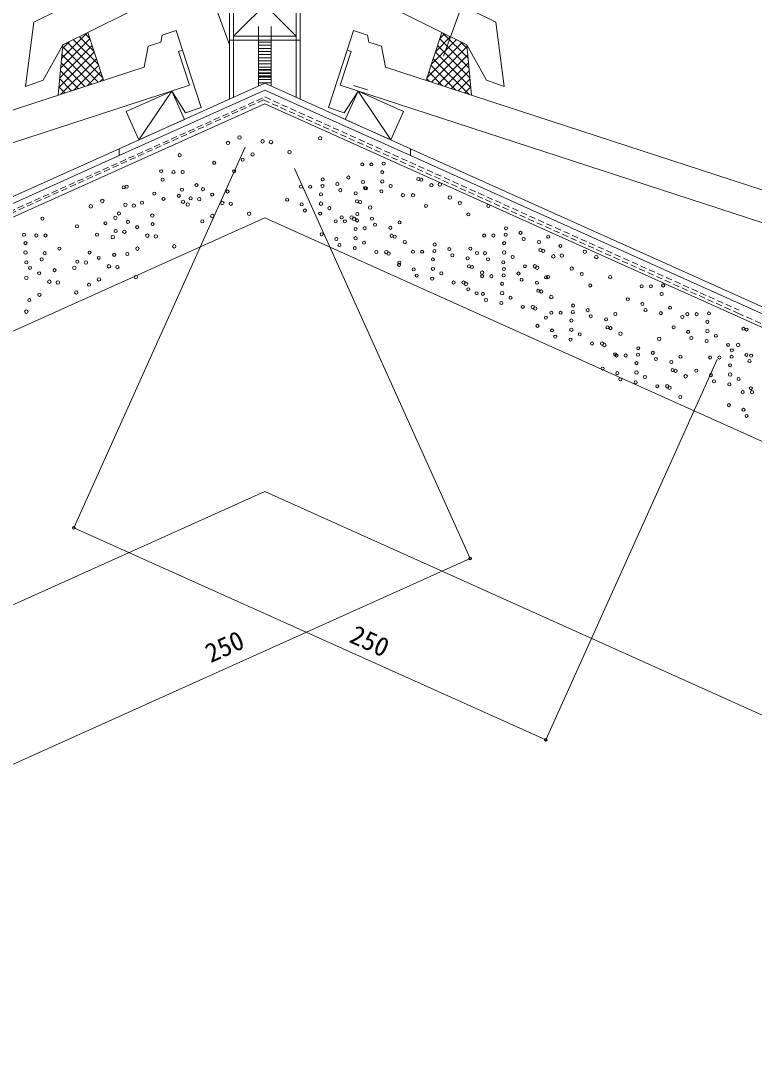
# Model space of a CAD drawing. Units: millimetres, scale not verified. Extents: x -198 to 202, y -140 to 130.
# Drawn here: x -29.1 to 41.4, y -61.1 to 39 of the extents above; entities that cross this region are included whole.
import ezdxf
from ezdxf.enums import TextEntityAlignment as Align

# ---------------------------------------------------------------- set-up
doc = ezdxf.new("R2010")
doc.units = ezdxf.units.MM
doc.header["$LTSCALE"] = 0.5
doc.header["$PDMODE"] = 32
doc.header["$PDSIZE"] = 0.25
doc.linetypes.add('DASHED1', pattern=[1.8, 1.2, -0.6])
for name, color, linetype, lineweight in [('1-0', 7, 'Continuous', 18), ('1-1', 7, 'Continuous', 18), ('1-2', 3, 'Continuous', 18), ('1-3', 7, 'Continuous', 18)]:
    doc.layers.add(name, color=color, linetype=linetype, lineweight=lineweight)
doc.styles.add('ＭＳ ゴシック', font='')
doc.styles.get('ＭＳ ゴシック').set_extended_font_data('MS Gothic')

msp = doc.modelspace()

# ---------------------------------------------------------------- linework, layer by layer
at = {"layer": '1-0', "color": 3}
for p, q in [((-6.5506, 49.519), (-27.8757, 38.9205)), ((-4.8008, 49.519), (16.5243, 38.9205)), ((-5.6757, 46.386), (-25.0794, 36.7223)), ((13.7281, 36.7223), (-5.6757, 46.386)), ((-27.8757, 38.9205), (-28.6757, 32.7205)), ((-28.6757, 32.7205), (-27.8757, 38.9205)), ((-15.5442, 37.6731), (-14.2132, 38.1073)), ((2.8618, 38.1073), (4.1928, 37.6731)), ((17.3243, 32.7205), (16.5243, 38.9205)), ((15.6273, 33.3205), (13.7281, 36.7223)), ((17.3243, 32.7205), (15.6273, 33.3205))]:
    msp.add_line(p, q, dxfattribs=at)
at = {"layer": '1-0'}
for p, q in [((-25.295, 34.508), (-22.4977, 37.3052)), ((-25.2035, 35.448), (-22.7879, 37.8635)), ((-24.0699, 37.2251), (-21.6716, 34.8267)), ((-23.5035, 37.5072), (-22.0958, 36.0995)), ((-22.9371, 37.7893), (-22.5201, 37.3723)), ((-22.6987, 37.908), (-21.1722, 33.3286)), ((11.3473, 37.908), (9.8209, 33.3286)), ((12.7186, 37.2251), (10.3202, 34.8267)), ((12.1522, 37.5072), (10.7445, 36.0995)), ((13.9436, 34.508), (11.1464, 37.3052)), ((11.5857, 37.7893), (11.1687, 37.3723)), ((13.8521, 35.448), (11.4366, 37.8635)), ((-25.0794, 36.7223), (-25.5503, 31.8851)), ((-25.3865, 33.5679), (-22.2856, 36.6688)), ((-25.112, 36.388), (-24.4783, 37.0217)), ((-25.0958, 36.5539), (-21.687, 33.1452)), ((-24.6364, 36.943), (-21.2473, 33.5539)), ((13.285, 36.943), (9.896, 33.5539)), ((13.7445, 36.5539), (10.3357, 33.1452)), ((14.0351, 33.5679), (10.9343, 36.6688)), ((13.7606, 36.388), (13.127, 37.0217)), ((13.7281, 36.7223), (14.1989, 31.8851)), ((-25.478, 32.6279), (-22.0735, 36.0324)), ((-25.286, 31.9713), (-21.8613, 35.396)), ((-25.1711, 35.7807), (-22.3269, 32.9365)), ((13.9347, 31.9713), (10.51, 35.396)), ((14.1266, 32.6279), (10.7221, 36.0324)), ((13.8197, 35.7807), (10.9755, 32.9365)), ((-25.3216, 34.2342), (-23.6066, 32.5191)), ((-25.2464, 35.0074), (-22.9667, 32.7278)), ((-24.0268, 32.382), (-21.6492, 34.7596)), ((-22.7676, 32.7927), (-21.4371, 34.1232)), ((11.4162, 32.7927), (10.0857, 34.1232)), ((12.6755, 32.382), (10.2979, 34.7596)), ((13.895, 35.0074), (11.6154, 32.7278)), ((13.9703, 34.2342), (12.2552, 32.5191)), ((-25.3969, 33.4609), (-24.2464, 32.3104)), ((-21.5083, 33.2034), (-21.2249, 33.4868)), ((10.157, 33.2034), (9.8736, 33.4868)), ((14.0456, 33.4609), (12.895, 32.3104)), ((-25.4722, 32.6877), (-24.8862, 32.1017)), ((-5.6757, 32.3731), (-5.6757, 32.3731)), ((-5.6757, 32.3731), (-5.6757, 32.3731)), ((14.1208, 32.6877), (13.5349, 32.1017)), ((-187.8448, -50.9189), (-5.6757, 31.0572)), ((-25.5474, 31.9144), (-25.526, 31.893)), ((176.4934, -50.9189), (-5.6757, 31.0572)), ((14.1961, 31.9144), (14.1747, 31.893)), ((-187.8448, -48.9451), (-19.6757, 26.731)), ((-187.8448, -49.603), (-19.6757, 26.0731)), ((176.4934, -48.9451), (8.3243, 26.731)), ((176.4934, -49.603), (8.3243, 26.0731)), ((-183.7411, -60.0381), (-5.6757, 20.0913)), ((172.3898, -60.0381), (-5.6757, 20.0913)), ((-173.8924, -81.9243), (-5.6757, -6.2268)), ((38.8524, -26.2644), (-5.6757, -6.2268))]:
    msp.add_line(p, q, dxfattribs=at)
at = {"layer": '1-0', "linetype": 'DASHED1'}
msp.add_line((-5.7988, 31.4416), (-51.3948, 10.9233), dxfattribs=at)
at = {"layer": '1-0', "color": 3}
msp.add_lwpolyline([(-28.6757, 32.7205), (-26.9786, 33.3205), (-25.0794, 36.7223)], dxfattribs=at)
at = {"layer": '1-0', "linetype": 'DASHED1'}
for points in [[(-187.8448, -50.261), (-5.6757, 31.7151), (39.9204, 11.1969)], [(-5.7988, 31.4416), (39.7973, 10.9233), (176.3162, -50.5102)]]:
    msp.add_lwpolyline(points, dxfattribs=at)
at = {"layer": '1-0'}
msp.add_lwpolyline([(162.541, -81.9243), (40.4339, -26.9761), (38.8524, -26.2644)], dxfattribs=at)
for centre, radius in [((-9.2158, 27.3004), 0.1651), ((-8.1082, 27.8173), 0.1651), ((-5.8932, 27.4481), 0.1651), ((-5.0809, 27.3742), 0.1651), ((-0.3554, 27.7434), 0.1651), ((-13.8675, 26.119), 0.1477), ((-6.853, 26.1929), 0.1651), ((-3.3089, 26.4144), 0.1651), ((-10.5449, 25.3807), 0.1477), ((-7.8129, 25.676), 0.1477), ((3.6859, 25.2272), 0.1477), ((4.572, 25.2272), 0.1477), ((5.7533, 25.301), 0.1477), ((-15.6396, 24.5684), 0.1477), ((-14.4582, 24.4946), 0.1477), ((-13.5722, 24.4946), 0.1477), ((-8.6251, 24.5684), 0.1477), ((2.3569, 23.9719), 0.1477), ((5.6057, 24.4888), 0.1477), ((-19.2576, 23.0179), 0.1477), ((-18.9622, 23.0917), 0.1477), ((-15.4919, 23.7562), 0.1477), ((-12.2431, 23.2394), 0.1477), ((-2.2026, 23.0859), 0.1477), ((-1.3166, 23.0859), 0.1477), ((-0.1352, 23.1597), 0.1477), ((-0.1131, 23.7841), 0.1477), ((1.2898, 23.3411), 0.1477), ((3.7598, 23.5289), 0.1477), ((3.9479, 22.9719), 0.1477), ((4.0551, 22.9382), 0.1477), ((5.6085, 23.5923), 0.1651), ((6.4179, 23.1597), 0.1477), ((9.076, 23.8243), 0.1477), ((9.3714, 23.7504), 0.1477), ((10.334, 23.2231), 0.1651), ((11.1462, 23.297), 0.1651), ((-16.3041, 22.4272), 0.1477), ((-15.4181, 21.9103), 0.1477), ((-13.9414, 22.2057), 0.1477), ((-13.646, 22.7964), 0.1477), ((-12.8085, 21.9606), 0.1477), ((-11.9776, 21.888), 0.1651), ((-11.6271, 22.8467), 0.1477), ((-10.7411, 22.3298), 0.1477), ((-9.2643, 22.6252), 0.1477), ((-0.2829, 22.3475), 0.1477), ((1.5851, 22.7504), 0.1477), ((3.0618, 22.455), 0.1477), ((5.5318, 22.6429), 0.1477), ((7.5993, 22.2737), 0.1477), ((8.5619, 22.2633), 0.1651), ((12.1061, 22.0418), 0.1651), ((-22.4017, 21.1958), 0.1651), ((-21.2941, 21.7127), 0.1651), ((-19.079, 21.3435), 0.1651), ((-18.2668, 21.2697), 0.1651), ((-17.4855, 21.5411), 0.1477), ((-13.5413, 21.6389), 0.1651), ((-13.0852, 21.3711), 0.1651), ((-9.7625, 21.5188), 0.1651), ((-8.9503, 21.445), 0.1651), ((-3.5317, 21.8306), 0.1477), ((-2.1288, 21.3876), 0.1477), ((-0.2801, 21.451), 0.1651), ((0.5293, 21.0184), 0.1477), ((3.1875, 21.683), 0.1477), ((3.4828, 21.6091), 0.1477), ((4.4455, 21.0818), 0.1651), ((9.8144, 21.24), 0.1477), ((13.066, 21.5249), 0.1477), ((15.7979, 21.2296), 0.1477), ((-27.0534, 20.0144), 0.1477), ((-20.0389, 20.0883), 0.1651), ((-19.7006, 20.5074), 0.1477), ((-16.4947, 20.3098), 0.1651), ((-10.7224, 20.2636), 0.1651), ((-7.1782, 20.4851), 0.1651), ((-1.8334, 20.7969), 0.1477), ((-0.3567, 20.5016), 0.1477), ((1.7107, 20.1324), 0.1477), ((2.6734, 20.122), 0.1651), ((2.8943, 19.9859), 0.1651), ((3.2131, 20.4579), 0.1477), ((4.616, 20.0149), 0.1477), ((13.8782, 20.4173), 0.1477), ((-23.7307, 19.2761), 0.1477), ((-20.9988, 19.5714), 0.1477), ((-18.8305, 19.7067), 0.1477), ((-17.9444, 19.1899), 0.1477), ((-16.4677, 19.4852), 0.1477), ((-11.6823, 19.7467), 0.1477), ((1.1236, 19.7597), 0.1477), ((2.0096, 19.7597), 0.1477), ((3.0433, 19.0213), 0.1477), ((3.191, 19.8335), 0.1477), ((3.9258, 19.0987), 0.1477), ((4.9113, 19.4242), 0.1477), ((6.388, 19.1288), 0.1477), ((7.2741, 19.6457), 0.1477), ((17.4962, 19.0883), 0.1477), ((-28.8255, 18.4639), 0.1477), ((-27.6441, 18.39), 0.1477), ((-26.758, 18.39), 0.1477), ((-21.811, 18.4639), 0.1477), ((-20.2886, 18.2312), 0.1651), ((-20.0119, 18.8207), 0.1477), ((-19.181, 18.7481), 0.1651), ((-16.9659, 18.3789), 0.1651), ((-16.1537, 18.3051), 0.1651), ((-0.2055, 18.5044), 0.1477), ((1.1974, 18.0614), 0.1477), ((3.0461, 18.1248), 0.1651), ((6.5137, 18.3568), 0.1477), ((6.809, 18.2829), 0.1477), ((15.4067, 18.39), 0.1477), ((16.2927, 18.39), 0.1477), ((17.4741, 18.4639), 0.1477), ((18.8991, 18.6453), 0.1477), ((19.1944, 18.0546), 0.1477), ((21.5572, 18.2761), 0.1477), ((-28.6778, 17.6517), 0.1477), ((-25.429, 17.1348), 0.1477), ((-17.9258, 17.1237), 0.1651), ((-14.3816, 17.3452), 0.1651), ((1.4928, 17.4707), 0.1477), ((2.9695, 17.1754), 0.1477), ((3.8555, 17.6922), 0.1477), ((7.7716, 17.7556), 0.1651), ((10.626, 16.8986), 0.1477), ((10.6481, 17.523), 0.1477), ((12.051, 17.08), 0.1477), ((14.0776, 17.1348), 0.1477), ((17.3264, 17.6517), 0.1477), ((20.6711, 17.7592), 0.1477), ((20.7968, 16.9871), 0.1477), ((21.0921, 16.9133), 0.1477), ((22.7386, 17.39), 0.1477), ((-28.6806, 16.7552), 0.1651), ((-27.1272, 16.1011), 0.1477), ((-26.8319, 16.6918), 0.1477), ((-22.5245, 16.7515), 0.1477), ((-21.6385, 16.2346), 0.1477), ((-20.1618, 16.53), 0.1477), ((-18.8856, 16.6068), 0.1477), ((5.0369, 16.8062), 0.1477), ((5.9996, 16.7958), 0.1651), ((6.2205, 16.6597), 0.1651), ((8.5586, 16.8248), 0.1477), ((9.4447, 16.8248), 0.1477), ((10.4784, 16.0864), 0.1477), ((12.3464, 16.4893), 0.1477), ((13.8231, 16.1939), 0.1477), ((14.7091, 16.7108), 0.1477), ((15.4805, 16.6918), 0.1477), ((15.7759, 16.1011), 0.1477), ((17.3292, 16.7552), 0.1651), ((18.1386, 16.3226), 0.1477), ((22.0548, 16.386), 0.1651), ((22.867, 16.4599), 0.1651), ((25.0821, 16.829), 0.1651), ((26.1896, 16.3122), 0.1651), ((-28.6039, 15.8058), 0.1477), ((-28.2503, 15.2739), 0.1477), ((-25.8875, 15.0524), 0.1477), ((-23.9826, 15.276), 0.1651), ((-23.7059, 15.8655), 0.1477), ((-22.875, 15.7928), 0.1651), ((-20.6599, 15.4236), 0.1651), ((-19.8477, 15.3498), 0.1651), ((7.2295, 15.5695), 0.1477), ((7.252, 15.7725), 0.1477), ((8.6325, 15.1265), 0.1477), ((10.4812, 15.1899), 0.1651), ((13.9487, 15.4219), 0.1477), ((14.244, 15.348), 0.1477), ((17.2526, 15.8058), 0.1477), ((17.3005, 15.1751), 0.1477), ((19.32, 15.4366), 0.1477), ((20.2827, 15.4262), 0.1651), ((20.5036, 15.2901), 0.1651), ((23.8268, 15.2047), 0.1651), ((-28.6008, 14.3152), 0.1651), ((-27.3643, 14.757), 0.1477), ((-26.3857, 13.946), 0.1651), ((-25.5735, 13.8722), 0.1651), ((-21.6198, 14.1684), 0.1651), ((-18.0757, 14.3899), 0.1651), ((8.9278, 14.5358), 0.1477), ((10.4045, 14.2405), 0.1477), ((11.2906, 14.7573), 0.1477), ((13.4346, 13.8609), 0.1651), ((15.2067, 14.8207), 0.1651), ((15.211, 14.4769), 0.1477), ((16.0971, 14.4769), 0.1477), ((17.2785, 14.5507), 0.1477), ((18.7034, 14.7321), 0.1477), ((18.9988, 14.1414), 0.1477), ((21.3615, 14.3629), 0.1477), ((21.5351, 14.4029), 0.1477), ((24.7867, 14.6878), 0.1477), ((27.5187, 14.3924), 0.1477), ((-23.8014, 12.9123), 0.1651), ((-22.5797, 13.6516), 0.1477), ((12.472, 13.8713), 0.1477), ((13.6555, 13.7248), 0.1651), ((13.882, 13.2216), 0.1477), ((17.1308, 13.7385), 0.1477), ((20.4755, 13.846), 0.1477), ((20.6011, 13.074), 0.1477), ((20.8965, 13.0001), 0.1477), ((25.5989, 13.5802), 0.1477), ((30.546, 13.5064), 0.1477), ((31.432, 13.5064), 0.1477), ((32.6134, 13.5802), 0.1477), ((-28.3055, 12.174), 0.1477), ((-27.3456, 12.6908), 0.1651), ((14.6871, 12.8376), 0.1477), ((15.2849, 12.7786), 0.1477), ((15.5802, 12.1879), 0.1477), ((17.0569, 11.8926), 0.1477), ((17.1336, 12.842), 0.1651), ((17.943, 12.4094), 0.1477), ((21.8591, 12.4728), 0.1651), ((29.2169, 12.2512), 0.1477), ((32.4657, 12.768), 0.1477), ((-28.6037, 11.0653), 0.1651), ((19.1244, 11.5234), 0.1477), ((20.087, 11.513), 0.1651), ((20.3079, 11.3769), 0.1651), ((21.8634, 10.955), 0.1477), ((22.7495, 10.955), 0.1477), ((23.9308, 11.0288), 0.1477), ((23.9529, 11.6532), 0.1477), ((25.3558, 11.2102), 0.1477), ((30.6198, 11.8082), 0.1477), ((30.9152, 11.2175), 0.1477), ((32.3919, 10.9221), 0.1477), ((33.2779, 11.439), 0.1477), ((37.0087, 10.8942), 0.1477), ((21.3395, 10.4897), 0.1477), ((23.7832, 10.2166), 0.1477), ((25.6512, 10.6195), 0.1477), ((27.1279, 10.3242), 0.1477), ((28.0139, 10.841), 0.1477), ((34.4593, 10.5529), 0.1477), ((34.9413, 10.8204), 0.1477), ((35.8273, 10.8204), 0.1477), ((36.861, 10.082), 0.1477), ((20.5344, 9.6998), 0.1477), ((21.9373, 9.2568), 0.1477), ((23.786, 9.3202), 0.1651), ((24.5954, 8.8876), 0.1477), ((27.2535, 9.5521), 0.1477), ((27.5489, 9.4783), 0.1477), ((28.5115, 8.951), 0.1651), ((33.6122, 9.5652), 0.1477), ((35.0151, 9.1221), 0.1477), ((36.8638, 9.1856), 0.1651), ((40.3314, 9.4175), 0.1477), ((40.6267, 9.3437), 0.1477), ((22.2326, 8.6661), 0.1477), ((23.7093, 8.3707), 0.1477), ((25.7768, 8.0015), 0.1477), ((26.7394, 7.9911), 0.1651), ((26.9603, 7.8551), 0.1651), ((32.2243, 8.453), 0.1651), ((35.3105, 8.5314), 0.1477), ((36.7872, 8.2361), 0.1477), ((37.6732, 8.753), 0.1477), ((38.8546, 7.8669), 0.1477), ((39.8173, 7.8565), 0.1651), ((27.9919, 6.9678), 0.1477), ((30.1919, 6.92), 0.1477), ((30.214, 7.5444), 0.1477), ((31.6169, 7.1014), 0.1477), ((39.2143, 7.3487), 0.1477), ((40.6172, 6.9057), 0.1477), ((28.1245, 6.8462), 0.1477), ((29.0106, 6.8462), 0.1477), ((30.0443, 6.1078), 0.1477), ((31.9123, 6.5107), 0.1477), ((33.389, 6.2153), 0.1477), ((34.275, 6.7322), 0.1477), ((37.1248, 6.6505), 0.1477), ((38.0109, 6.6505), 0.1477), ((39.0446, 5.9121), 0.1477), ((39.1922, 6.7243), 0.1477), ((40.9126, 6.315), 0.1477), ((41.0697, 6.8332), 0.1477), ((26.7955, 5.5909), 0.1477), ((28.1984, 5.1479), 0.1477), ((30.0471, 5.2113), 0.1651), ((33.5146, 5.4433), 0.1477), ((33.81, 5.3694), 0.1477), ((35.7958, 5.3953), 0.1477), ((37.1987, 4.9523), 0.1477), ((39.0474, 5.0157), 0.1651), ((28.4937, 4.5572), 0.1477), ((29.9704, 4.2619), 0.1477), ((30.8565, 4.7787), 0.1477), ((32.0379, 3.8927), 0.1477), ((33.0005, 3.8823), 0.1651), ((34.7726, 4.8421), 0.1651), ((37.494, 4.3616), 0.1477), ((38.9707, 4.0662), 0.1477), ((39.8568, 4.5831), 0.1477), ((33.2214, 3.7462), 0.1651), ((34.253, 2.859), 0.1477), ((40.2554, 3.3243), 0.1477), ((41.0382, 3.697), 0.1477), ((41.1414, 3.3243), 0.1477), ((38.9263, 2.0691), 0.1477), ((40.3292, 1.6261), 0.1477), ((40.6246, 1.0354), 0.1477)]:
    msp.add_circle(centre, radius, dxfattribs=at)
at = {"layer": '1-1'}
for p, q in [((-8.6757, 43.5817), (-2.6757, 37.5817)), ((-2.6757, 43.5817), (-8.6757, 37.5817)), ((-9.0757, 41.9485), (-9.0757, 37.1817)), ((-2.2757, 41.9485), (-2.2757, 37.1817)), ((-9.0757, 38.8892), (-9.0757, 31.5011)), ((-8.6757, 38.4892), (-8.6757, 31.6811)), ((-6.2757, 38.4892), (-6.2757, 32.7611)), ((-5.0757, 38.4892), (-5.0757, 32.761)), ((-2.6757, 38.4892), (-2.6757, 31.681)), ((-2.2757, 38.8892), (-2.2757, 31.501)), ((-2.2757, 37.1817), (-9.0757, 37.1817)), ((-6.2757, 37.1817), (-6.2757, 33.6064)), ((-5.0757, 37.1817), (-5.0757, 33.6064)), ((-6.2757, 36.9892), (-5.0757, 36.9892)), ((-6.2757, 36.6892), (-5.0757, 36.6892)), ((-6.2757, 36.3893), (-5.0757, 36.3893)), ((-6.2757, 36.0893), (-5.0757, 36.0893)), ((-6.2757, 35.7893), (-5.0757, 35.7893)), ((-6.2757, 35.4893), (-5.0757, 35.4893)), ((-6.2757, 35.1893), (-5.0757, 35.1893)), ((-6.2757, 34.8893), (-5.0757, 34.8893)), ((-6.2757, 34.5893), (-5.0757, 34.5893)), ((-6.2757, 34.3473), (-5.0757, 34.3473)), ((-6.2757, 34.2893), (-5.0757, 34.2893)), ((-6.2757, 34.0473), (-5.0757, 34.0473)), ((-6.2757, 33.9893), (-5.0757, 33.9893)), ((-6.2757, 33.7473), (-5.0757, 33.7473)), ((-6.2757, 33.6893), (-5.0757, 33.6893)), ((-6.2757, 33.6064), (-5.0757, 33.6064)), ((-6.2757, 33.3893), (-5.0757, 33.3893)), ((-6.2757, 33.0893), (-5.0757, 33.0893)), ((-17.7764, 27.5857), (-14.6303, 32.2912)), ((6.4251, 27.5857), (3.2789, 32.2912))]:
    msp.add_line(p, q, dxfattribs=at)
at = {"layer": '1-1', "color": 2}
for p, q in [((-5.6757, 33.031), (-19.6757, 26.731)), ((-19.6757, 26.0731), (-5.6757, 32.3731)), ((8.3243, 26.731), (-5.6757, 33.031)), ((8.3243, 26.0731), (-5.6757, 32.3731)), ((-19.6757, 26.731), (-19.6757, 26.0731)), ((8.3243, 26.731), (8.3243, 26.0731))]:
    msp.add_line(p, q, dxfattribs=at)
at = {"layer": '1-1'}
for points in [[(-8.6757, 37.5817), (-8.6757, 43.5817), (-2.6757, 43.5817), (-2.6757, 37.5817)], [(-17.7764, 27.5857), (-19.0075, 30.3215), (-14.6303, 32.2912), (-13.3992, 29.5555)], [(6.4251, 27.5857), (7.6562, 30.3215), (3.2789, 32.2912), (2.0479, 29.5555)]]:
    msp.add_lwpolyline(points, close=True, dxfattribs=at)
msp.add_lwpolyline([(7.6562, 30.3215), (3.2789, 32.2912), (2.0479, 29.5555)], dxfattribs=at)
at = {"layer": '1-2', "color": 7}
for p, q in [((-14.2132, 38.1073), (-13.593, 36.2058)), ((2.8618, 38.1073), (2.2417, 36.2058)), ((2.8618, 38.1073), (2.2417, 36.2058)), ((-13.593, 36.2058), (-11.7946, 30.6917)), ((2.2417, 36.2058), (0.4432, 30.6917)), ((2.2417, 36.2058), (0.4432, 30.6917)), ((-24.0287, -9.7272), (-7.5539, 26.8834)), ((14.0571, -12.6826), (-2.8239, 24.8307)), ((21.3212, -30.1347), (37.796, 6.476)), ((-24.0287, -9.7272), (21.3212, -30.1347)), ((-31.539, -33.2009), (14.0571, -12.6826))]:
    msp.add_line(p, q, dxfattribs=at)
at = {"layer": '1-2'}
for p, q in [((-14.2132, 38.1073), (-13.593, 36.2058)), ((2.8618, 38.1073), (2.2417, 36.2058)), ((2.8618, 38.1073), (2.2417, 36.2058)), ((-15.5442, 37.6731), (-15.6657, 37.0024)), ((4.1928, 37.6731), (4.3144, 37.0024)), ((4.1928, 37.6731), (4.3144, 37.0024)), ((-16.8792, 36.6066), (-17.2718, 34.5852)), ((-16.8792, 36.6066), (-15.6657, 37.0024)), ((-13.9733, 36.0818), (-13.593, 36.2058)), ((-13.9733, 36.0818), (-12.919, 32.8494)), ((2.622, 36.0818), (1.5677, 32.8494)), ((2.622, 36.0818), (1.5677, 32.8494)), ((2.622, 36.0818), (2.2417, 36.2058)), ((2.622, 36.0818), (2.2417, 36.2058)), ((5.5279, 36.6066), (4.3144, 37.0024)), ((5.5279, 36.6066), (4.3144, 37.0024)), ((5.5279, 36.6066), (5.9204, 34.5852)), ((5.5279, 36.6066), (5.9204, 34.5852)), ((-76.2158, 15.3601), (-17.2718, 34.5852)), ((64.8645, 15.3601), (5.9204, 34.5852)), ((-75.8088, 12.3373), (-12.919, 32.8494)), ((64.4574, 12.3373), (1.5677, 32.8494)), ((4.1928, 32.3903), (2.8618, 32.8245))]:
    msp.add_line(p, q, dxfattribs=at)
at = {"layer": '1-2', "color": 7}
for points in [[(-14.6303, 32.2912), (-13.3157, 30.1956), (-11.7946, 30.6917)], [(3.2789, 32.2912), (1.9643, 30.1956), (0.4432, 30.6917)], [(3.2789, 32.2912), (1.9643, 30.1956), (0.4432, 30.6917)]]:
    msp.add_lwpolyline(points, dxfattribs=at)
for p in [(-24.0287, -9.7272), (14.0571, -12.6826), (21.3212, -30.1347)]:
    msp.add_point(p, dxfattribs=at)
at = {"layer": '1-3'}
for p, q in [((-9.0577, 36.7349), (-22.1454, 72.6931)), ((11.4901, 35.6313), (20.2323, 59.6502))]:
    msp.add_line(p, q, dxfattribs=at)

# ---------------------------------------------------------------- texts
at = {"layer": '1-2', "color": 7, "style": 'ＭＳ ゴシック'}
for rotation, p in [(24.228, (-10.656, -23.2552)), (335.772, (2.1028, -21.1883))]:
    msp.add_text('250', height=1.833, rotation=rotation, dxfattribs=at).set_placement(p, align=Align.BOTTOM_LEFT)

doc.saveas('drawing.dxf')
